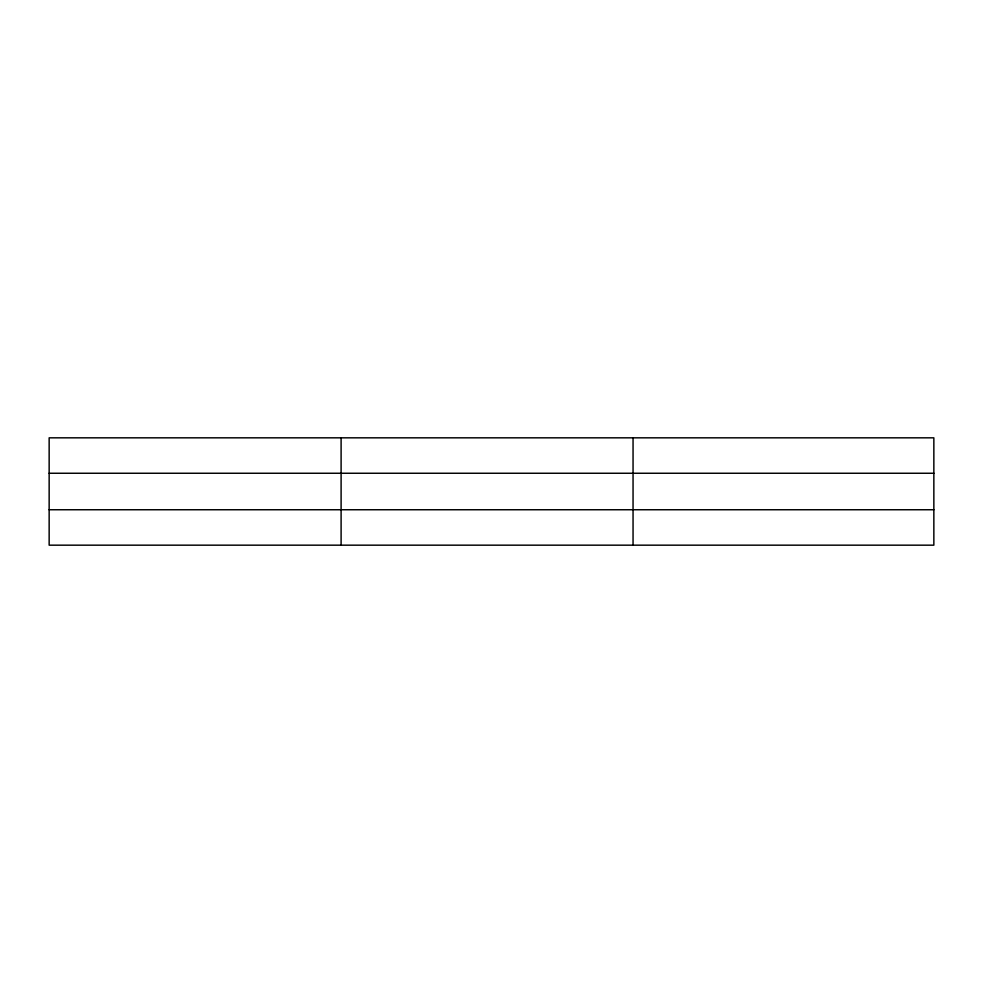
<?xml version="1.0" encoding="UTF-8"?>
<svg xmlns="http://www.w3.org/2000/svg" width="983" height="983" viewBox="0 0 983 983"><rect width="100%" height="100%" fill="white"/><g stroke="black" fill="none" stroke-linecap="round" stroke-linejoin="round"><path stroke-width="1.47" d="M341.101 545.172L341.101 437.828M633.052 545.172L633.052 437.828M933.85 473.253L933.85 437.828L49.15 437.828L49.15 545.172L933.85 545.172L933.85 473.253L49.15 473.253M49.15 509.747L933.85 509.747"/></g></svg>
